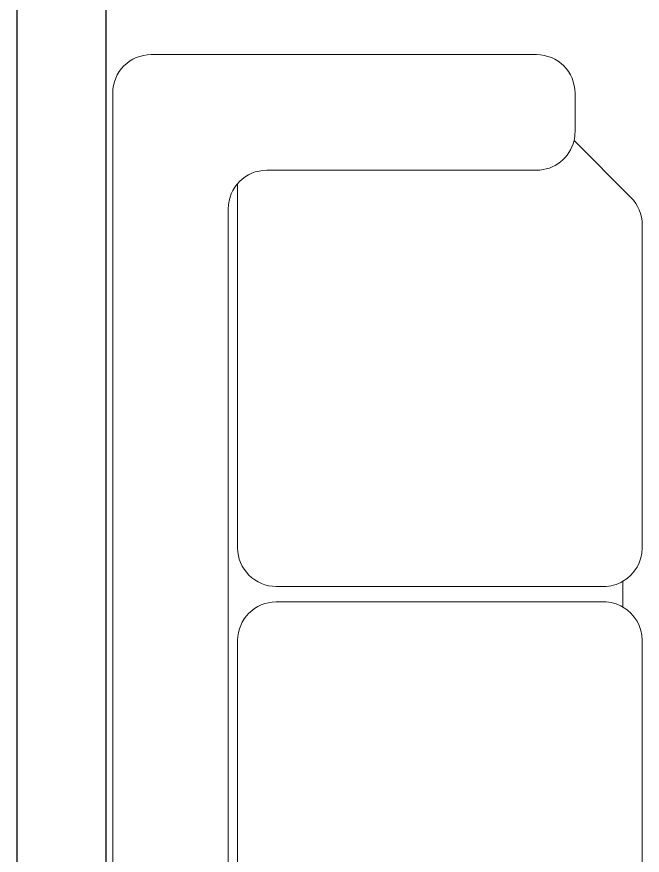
# Model space of a CAD drawing. Header units: centimetres. Extents: x -13202 to -12452, y 4339 to 5301.
# Drawn here: x -13201.8 to -13110.5, y 4581.1 to 4703.4 of the extents above; entities that cross this region are included whole.
import ezdxf

# ---------------------------------------------------------------- set-up
doc = ezdxf.new("R2010")
doc.units = ezdxf.units.CM
doc.layers.add('Objetos', color=34, linetype='Continuous', lineweight=13)
doc.layers.add('Paredes', color=154, linetype='Continuous', lineweight=25)

# ---------------------------------------------------------------- blocks, each defined once
blk = doc.blocks.new('sofá_sala_5lugares')
at = {"layer": 'Objetos'}
for p, q in [((-0.8462, 0.7728), (-0.3746, 0.7728)), ((-0.2396, 0.7728), (0.2833, 0.7728)), ((-0.969, 0.6733), (-0.8859, 0.7564)), ((-0.2883, 0.7447), (-0.3259, 0.7447)), ((-0.3184, 0.2386), (-0.3184, 0.7166)), ((-0.2959, 0.2386), (-0.2959, 0.7166)), ((-1.0382, 0.6748), (-0.9819, 0.6748)), ((-1.0944, 0.0562), (-1.0944, 0.6186)), ((-0.9257, 0.6186), (-0.9257, 0.2249)), ((-0.3746, 0.1824), (-0.9062, 0.1824)), ((0.2833, 0.1824), (-0.2396, 0.1824)), ((0.3396, 0.1687), (-0.8695, 0.1687)), ((-1.0382, 0), (1.0382, 0))]:
    blk.add_line(p, q, dxfattribs=at)
for centre, start, end in [((-0.8462, 0.7166), 90, 135), ((-0.3746, 0.7166), 30, 90), ((-0.2396, 0.7166), 90, 150), ((-0.3746, 0.7166), 0, 30), ((-0.2396, 0.7166), 150, 180), ((-1.0382, 0.6186), 90, 180), ((-0.9819, 0.6186), 76.6992, 90), ((-0.9819, 0.6186), 0, 76.6992), ((-0.3746, 0.2386), 270, 0), ((-0.2396, 0.2386), 180, 270), ((-0.8695, 0.2249), 180, 270), ((-1.0382, 0.0562), 180, 270)]:
    blk.add_arc(centre, 0.0562, start, end, dxfattribs=at)

msp = doc.modelspace()

# ---------------------------------------------------------------- linework, layer by layer
at = {"layer": 'Paredes'}
for p, q in [((-13201.83, 4765.41), (-13201.83, 4459.41)), ((-13188.83, 4765.41), (-13188.83, 4472.41))]:
    msp.add_line(p, q, dxfattribs=at)

# ---------------------------------------------------------------- block references
at = {"xscale": 100, "yscale": 100, "zscale": 100, "rotation": 270}
msp.add_blockref('sofá_sala_5lugares', (-13187.83, 4588.48), dxfattribs=at)

doc.saveas('drawing.dxf')
